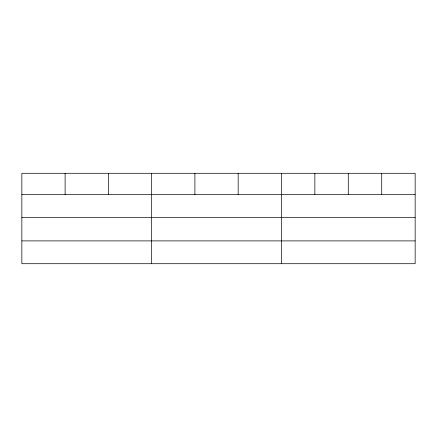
<?xml version="1.0" encoding="UTF-8"?>
<svg xmlns="http://www.w3.org/2000/svg" width="437" height="437" viewBox="0 0 437 437"><rect width="100%" height="100%" fill="white"/><g stroke="black" fill="none" stroke-linecap="round" stroke-linejoin="round"><path stroke-width="0.66" d="M415.15 217.397L415.15 173.292L21.85 173.292L21.85 263.708L415.15 263.708L415.15 217.397L21.85 217.397M21.85 194.591L415.15 194.591M21.85 240.896L415.15 240.896M381.719 173.292L381.719 194.591M348.289 173.292L348.289 194.591M314.858 173.292L314.858 194.591M281.428 173.292L281.428 263.708M238.165 173.292L238.165 194.591M194.902 173.292L194.902 194.591M151.639 173.292L151.639 263.708M108.376 173.292L108.376 194.591M65.113 173.292L65.113 194.591"/></g></svg>
